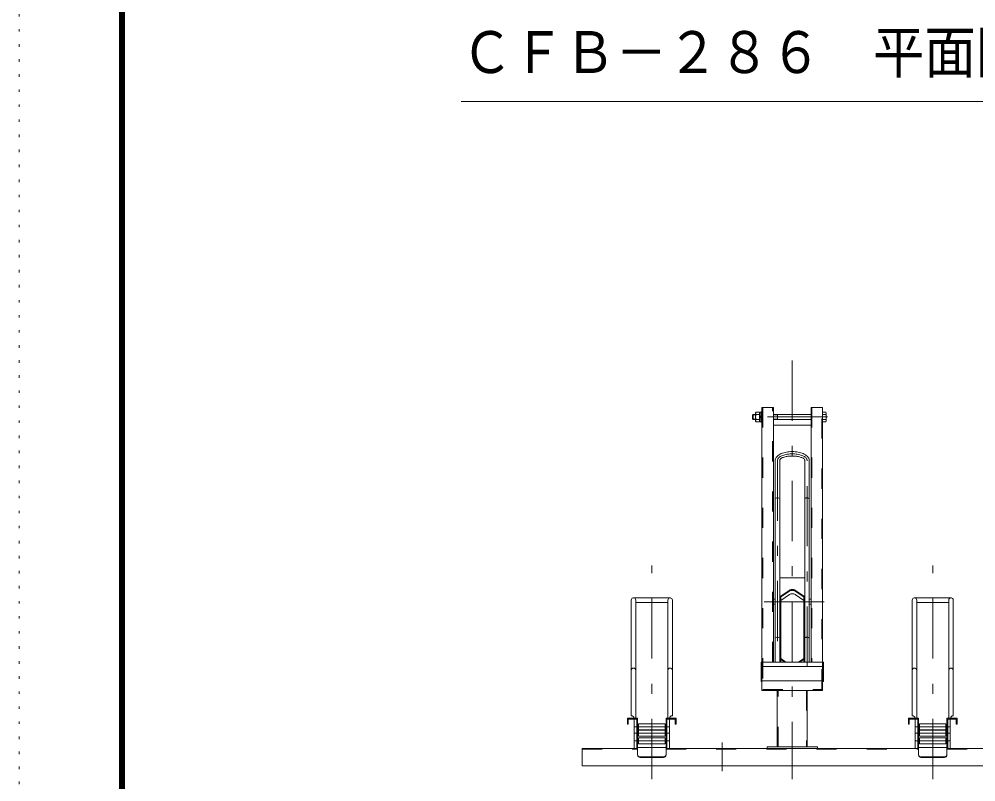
# Model space of a CAD drawing. Units: millimetres, scale not verified. Extents: x -5940 to 5940, y -4200 to 4200.
# Drawn here: x -5940 to -4033, y 155 to 1675 of the extents above; entities that cross this region are included whole.
import ezdxf
from ezdxf.enums import TextEntityAlignment as Align

# ---------------------------------------------------------------- set-up
doc = ezdxf.new("R2010")
doc.units = ezdxf.units.MM
doc.header["$LTSCALE"] = 10
for name, pattern in [('USER2', [10, 4, -6]), ('USER3', [24, 12, -5, 2, -5]), ('USER5', [3, 0.5, -2.5])]:
    doc.linetypes.add(name, pattern=pattern)
for name, color, linetype, lineweight in [('0-2_2-0BOLD', 7, 'Continuous', 18), ('0-3_2-1HIDDEN', 3, 'USER2', 18), ('0-4_2-2CENTER', 3, 'USER3', 18), ('0-5_2-4THIN', 4, 'Continuous', 18), ('0-6_2-5DIM', 3, 'Continuous', 18), ('0-8_F-F', 5, 'Continuous', 18), ('0-9_F-E_J_ADD', 5, 'USER5', 18)]:
    doc.layers.add(name, color=color, linetype=linetype, lineweight=lineweight)
doc.styles.add('ＭＳ ゴシック', font='')
doc.styles.get('ＭＳ ゴシック').set_extended_font_data('MS Gothic')

msp = doc.modelspace()

# ---------------------------------------------------------------- linework, layer by layer
at = {"layer": '0-2_2-0BOLD'}
for p, q in [((-4476.84, 886.95), (-4476.84, 876.95)), ((-4471.09, 886.86), (-4463.85, 886.86)), ((-4463.85, 891.15), (-4461.34, 891.15)), ((-4461.34, 884.45), (-4463.85, 881.95)), ((-4463.85, 879.45), (-4461.34, 881.95)), ((-4461.34, 892.45), (-4459.34, 892.45)), ((-4361.34, 886.95), (-4436.35, 886.95)), ((-4428.34, 886.95), (-4428.34, 876.95)), ((-4338.34, 886.86), (-4332.1, 886.86)), ((-4463.85, 877.05), (-4471.09, 877.05)), ((-4461.34, 872.75), (-4463.85, 872.75)), ((-4436.35, 876.95), (-4361.34, 876.95)), ((-4361.34, 865.78), (-4436.35, 865.78)), ((-4338.34, 877.05), (-4332.1, 877.05)), ((-4432.84, 795.18), (-4432.84, 393.41)), ((-4423.84, 393.41), (-4423.84, 795.18)), ((-4373.84, 795.18), (-4373.84, 393.41)), ((-4364.84, 393.41), (-4364.84, 795.18)), ((-4423.84, 561.13), (-4373.84, 561.13)), ((-4421.84, 523.12), (-4404.33, 534.62)), ((-4719.84, 286.38), (-4719.84, 516.88)), ((-4716.34, 521.38), (-4641.34, 521.38)), ((-4710.84, 516.88), (-4710.84, 281.38)), ((-4646.84, 281.38), (-4646.84, 516.88)), ((-4637.84, 516.88), (-4637.84, 286.38)), ((-4432.84, 518.57), (-4436.35, 518.57)), ((-4404.33, 527.84), (-4421.84, 516.35)), ((-4421.84, 523.12), (-4421.84, 393.41)), ((-4393.36, 527.84), (-4375.84, 516.35)), ((-4364.84, 518.57), (-4361.34, 518.57)), ((-4159.84, 286.38), (-4159.84, 516.88)), ((-4156.34, 521.38), (-4081.34, 521.38)), ((-4150.84, 516.88), (-4150.84, 281.38)), ((-4086.84, 281.38), (-4086.84, 516.88)), ((-4077.84, 516.88), (-4077.84, 286.38)), ((-4646.84, 512.38), (-4710.84, 512.38)), ((-4436.35, 508.57), (-4432.84, 508.57)), ((-4361.34, 508.57), (-4364.84, 508.57)), ((-4086.84, 512.38), (-4150.84, 512.38)), ((-4421.84, 400.51), (-4411.35, 393.41)), ((-4386.33, 393.41), (-4375.84, 400.51)), ((-4460.94, 384.2), (-4336.74, 384.2)), ((-4459.34, 354.52), (-4460.94, 354.52)), ((-4338.34, 355.86), (-4459.34, 355.86)), ((-4428.85, 224.58), (-4428.85, 336.82)), ((-4368.85, 336.82), (-4368.85, 224.58)), ((-4713.84, 221.38), (-4713.84, 279.78)), ((-4708.84, 279.78), (-4708.84, 221.38)), ((-4650.44, 281.38), (-4650.44, 208.15)), ((-4643.84, 221.38), (-4643.84, 279.78)), ((-4153.84, 279.78), (-4153.84, 221.38)), ((-4148.84, 221.38), (-4148.84, 279.78)), ((-4090.44, 281.38), (-4090.44, 208.15)), ((-4083.84, 221.38), (-4083.84, 279.78)), ((-4707.24, 266.38), (-4705.24, 266.38)), ((-4705.24, 262.38), (-4707.24, 262.38)), ((-4707.24, 253.38), (-4705.24, 253.38)), ((-4705.24, 249.38), (-4707.24, 249.38)), ((-4652.44, 266.38), (-4650.44, 266.38)), ((-4650.44, 262.38), (-4652.44, 262.38)), ((-4652.44, 253.38), (-4650.44, 253.38)), ((-4650.44, 249.38), (-4652.44, 249.38)), ((-4147.24, 266.38), (-4145.24, 266.38)), ((-4145.24, 262.38), (-4147.24, 262.38)), ((-4147.24, 253.38), (-4145.24, 253.38)), ((-4145.24, 249.38), (-4147.24, 249.38)), ((-4092.44, 266.38), (-4090.44, 266.38)), ((-4090.44, 262.38), (-4092.44, 262.38)), ((-4092.44, 253.38), (-4090.44, 253.38)), ((-4090.44, 249.38), (-4092.44, 249.38)), ((-4707.24, 231.38), (-4708.84, 231.38)), ((-4705.24, 238.38), (-4707.24, 238.38)), ((-4707.24, 234.38), (-4705.24, 234.38)), ((-4652.44, 238.38), (-4650.44, 238.38)), ((-4650.44, 234.38), (-4652.44, 234.38)), ((-4648.84, 231.38), (-4650.44, 231.38)), ((-4148.84, 231.38), (-4147.24, 231.38)), ((-4145.24, 238.38), (-4147.24, 238.38)), ((-4147.24, 234.38), (-4145.24, 234.38)), ((-4092.44, 238.38), (-4090.44, 238.38)), ((-4090.44, 234.38), (-4092.44, 234.38)), ((-4088.84, 231.38), (-4090.44, 231.38)), ((-4707.24, 222.98), (-4650.44, 222.98)), ((-4650.44, 221.38), (-4147.24, 221.38)), ((-4348.85, 224.58), (-4348.85, 221.38)), ((-4147.24, 222.98), (-4090.44, 222.98)), ((-4090.44, 221.38), (-3587.24, 221.38)), ((-4702.24, 204.27), (-4655.44, 204.27)), ((-4655.44, 203.14), (-4702.24, 203.14)), ((-4142.24, 204.27), (-4095.44, 204.27)), ((-4095.44, 203.14), (-4142.24, 203.14))]:
    msp.add_line(p, q, dxfattribs=at)
for points in [[(-4436.35, 393.41), (-4436.35, 900.9), (-4459.34, 900.9), (-4459.34, 393.41)], [(-4338.34, 393.41), (-4338.34, 900.9), (-4361.34, 900.9), (-4361.34, 393.41)], [(-4471.84, 876.95), (-4476.84, 876.95), (-4478.34, 878.45), (-4478.34, 885.45), (-4476.84, 886.95), (-4471.84, 886.95)], [(-4461.34, 892.45), (-4461.34, 871.45), (-4459.34, 871.45)], [(-4331.34, 873.45), (-4331.34, 890.45), (-4332.1, 891.77), (-4338.34, 891.77)], [(-4331.34, 873.45), (-4332.1, 872.14), (-4338.34, 872.14)], [(-4364.84, 795.18), (-4364.97, 796.73), (-4365.36, 798.27), (-4366, 799.79), (-4366.89, 801.28), (-4368.03, 802.71), (-4369.4, 804.09), (-4370.99, 805.41), (-4372.8, 806.64), (-4374.8, 807.79), (-4376.99, 808.84), (-4379.34, 809.79), (-4381.84, 810.63), (-4384.48, 811.34), (-4387.22, 811.94), (-4390.05, 812.41), (-4392.94, 812.75), (-4395.88, 812.95), (-4398.85, 813.02), (-4401.81, 812.95), (-4404.75, 812.75), (-4407.64, 812.41), (-4410.47, 811.94), (-4413.21, 811.34), (-4415.84, 810.63), (-4418.35, 809.79), (-4420.7, 808.84), (-4422.89, 807.79), (-4424.89, 806.64), (-4426.7, 805.41), (-4428.29, 804.09), (-4429.66, 802.71), (-4430.79, 801.28), (-4431.69, 799.79), (-4432.33, 798.27), (-4432.71, 796.73), (-4432.84, 795.18)], [(-4373.84, 795.18), (-4373.94, 795.95), (-4374.22, 796.71), (-4374.7, 797.46), (-4375.35, 798.2), (-4376.19, 798.91), (-4377.19, 799.59), (-4378.37, 800.24), (-4379.69, 800.86), (-4381.17, 801.43), (-4382.77, 801.95), (-4384.51, 802.42), (-4386.34, 802.83), (-4388.28, 803.19), (-4390.29, 803.48), (-4392.37, 803.72), (-4394.5, 803.88), (-4396.67, 803.98), (-4398.85, 804.02), (-4401.02, 803.98), (-4403.19, 803.88), (-4405.31, 803.72), (-4407.39, 803.48), (-4409.41, 803.19), (-4411.34, 802.83), (-4413.18, 802.42), (-4414.91, 801.95), (-4416.52, 801.43), (-4418, 800.86), (-4419.32, 800.24), (-4420.49, 799.59), (-4421.5, 798.91), (-4422.34, 798.2), (-4422.99, 797.46), (-4423.46, 796.71), (-4423.75, 795.95), (-4423.84, 795.18)], [(-4375.84, 393.41), (-4375.84, 523.12), (-4393.36, 534.62)], [(-4460.94, 354.52), (-4460.94, 393.41), (-4336.74, 393.41), (-4336.74, 354.52), (-4338.34, 354.52)], [(-4338.34, 336.82), (-4459.34, 336.82), (-4459.34, 360.25), (-4460.94, 360.25)], [(-4338.34, 336.82), (-4338.34, 360.25), (-4336.74, 360.25)], [(-4708.84, 279.78), (-4725.64, 279.78), (-4725.64, 269.38), (-4727.24, 269.38), (-4727.24, 281.38), (-4707.24, 281.38), (-4707.24, 208.15)], [(-4650.44, 281.38), (-4630.44, 281.38), (-4630.44, 269.38), (-4632.04, 269.38), (-4632.04, 279.78)], [(-4632.04, 279.78), (-4648.84, 279.78), (-4648.84, 221.38)], [(-4148.84, 279.78), (-4165.64, 279.78), (-4165.64, 269.38), (-4167.24, 269.38), (-4167.24, 281.38), (-4147.24, 281.38), (-4147.24, 208.15)], [(-4090.44, 281.38), (-4070.44, 281.38), (-4070.44, 269.38), (-4072.04, 269.38), (-4072.04, 279.78)], [(-4072.04, 279.78), (-4088.84, 279.78), (-4088.84, 221.38)], [(-3139.85, 186.38), (-4817.84, 186.38), (-4817.84, 221.38), (-4707.24, 221.38)], [(-4348.85, 224.58), (-4448.85, 224.58), (-4448.85, 221.38)]]:
    msp.add_lwpolyline(points, dxfattribs=at)
for points in [[(-4463.85, 872.14), (-4471.09, 872.14), (-4471.84, 873.45), (-4471.84, 890.45), (-4471.09, 891.77), (-4463.85, 891.77)], [(-4705.24, 258.38), (-4705.24, 270.38), (-4652.44, 270.38), (-4652.44, 258.38)], [(-4145.24, 258.38), (-4092.44, 258.38), (-4092.44, 270.38), (-4145.24, 270.38)], [(-4705.24, 245.38), (-4652.44, 245.38), (-4652.44, 257.38), (-4705.24, 257.38)], [(-4145.24, 245.38), (-4092.44, 245.38), (-4092.44, 257.38), (-4145.24, 257.38)], [(-4705.24, 230.38), (-4652.44, 230.38), (-4652.44, 242.38), (-4705.24, 242.38)], [(-4145.24, 242.38), (-4092.44, 242.38), (-4092.44, 230.38), (-4145.24, 230.38)]]:
    msp.add_lwpolyline(points, close=True, dxfattribs=at)
for centre, radius, start, end in [((-4467.5, 889.31), 4.34, 154.38425, 214.38425), ((-4455.6, 881.95), 16.24, 162.41203, 197.58795), ((-4347.59, 881.95), 16.24, 342.41205, 17.58795), ((-4335.69, 889.31), 4.34, 325.61575, 25.61574), ((-4467.5, 874.59), 4.34, 145.61574, 205.61574), ((-4335.69, 874.59), 4.34, 334.38426, 34.38425), ((-4428.34, 716.41), 4.72, 17.69286, 162.30713), ((-4369.34, 716.41), 4.72, 17.69286, 162.30713), ((-4398.85, 526.26), 10, 56.72707, 123.27292), ((-4715.34, 516.88), 4.5, 0, 180), ((-4642.34, 516.88), 4.5, 0, 180), ((-4398.85, 519.48), 10, 56.72707, 123.27292), ((-4155.34, 516.88), 4.5, 0, 180), ((-4082.34, 516.88), 4.5, 0, 180), ((-4428.34, 438.61), 4.72, 17.69286, 162.30713), ((-4369.34, 438.61), 4.72, 17.69286, 162.30713), ((-4715.34, 376.88), 4.5, 0, 180), ((-4642.34, 376.88), 4.5, 0, 180), ((-4155.34, 376.88), 4.5, 0, 180), ((-4082.34, 376.88), 4.5, 0, 180), ((-4719.84, 280.38), 6, 9.59406, 90), ((-4637.84, 280.38), 6, 90, 170.40593), ((-4159.84, 280.38), 6, 9.59406, 90), ((-4077.84, 280.38), 6, 90, 170.40593), ((-4702.24, 209.27), 5, 180, 270), ((-4702.24, 208.15), 5, 180, 270), ((-4655.44, 209.27), 5, 270, 0), ((-4655.44, 208.15), 5, 270, 0), ((-4142.24, 209.27), 5, 180, 270), ((-4142.24, 208.15), 5, 180, 270), ((-4095.44, 209.27), 5, 270, 0), ((-4095.44, 208.15), 5, 270, 0)]:
    msp.add_arc(centre, radius, start, end, dxfattribs=at)
at = {"layer": '0-3_2-1HIDDEN'}
for p, q in [((-4437.94, 393.41), (-4437.94, 900.9)), ((-4359.74, 900.9), (-4359.74, 393.41)), ((-4423.23, 512.85), (-4421.84, 512.05)), ((-4375.84, 512.05), (-4374.46, 512.85)), ((-4423.23, 399.71), (-4421.84, 400.51)), ((-4374.46, 399.71), (-4375.84, 400.51)), ((-4459.34, 360.25), (-4459.34, 393.41)), ((-4423.23, 399.71), (-4414.07, 393.41)), ((-4374.46, 399.71), (-4383.62, 393.41)), ((-4338.34, 393.41), (-4338.34, 360.25)), ((-4427.25, 224.58), (-4427.25, 336.82)), ((-4370.45, 336.82), (-4370.45, 224.58)), ((-4817.84, 219.78), (-4707.24, 219.78)), ((-4650.44, 219.78), (-4147.24, 219.78)), ((-4090.44, 219.78), (-3587.24, 219.78))]:
    msp.add_line(p, q, dxfattribs=at)
for points in [[(-4457.74, 900.9), (-4457.74, 338.97), (-4339.94, 338.97), (-4339.94, 900.9)], [(-4421.84, 523.12), (-4423.23, 523.92), (-4405.28, 535.9)], [(-4392.4, 535.9), (-4374.46, 523.92), (-4375.84, 523.12)]]:
    msp.add_lwpolyline(points, dxfattribs=at)
msp.add_arc((-4398.85, 526.26), 11.6, 56.27408, 123.72591, dxfattribs=at)
at = {"layer": '0-4_2-2CENTER'}
for p, q in [((-4398.85, 994.33), (-4398.85, 160.25)), ((-4328.35, 881.95), (-4479.34, 881.95)), ((-4428.34, 795.18), (-4428.34, 384.2)), ((-4369.34, 384.2), (-4369.34, 795.18)), ((-4678.85, 160.25), (-4678.85, 585.77)), ((-4118.84, 160.25), (-4118.84, 585.77)), ((-4335.03, 513.57), (-4462.66, 513.57)), ((-4713.84, 264.38), (-4643.84, 264.38)), ((-4643.84, 251.38), (-4713.84, 251.38)), ((-4153.84, 264.38), (-4083.84, 264.38)), ((-4083.84, 251.38), (-4153.84, 251.38)), ((-4713.84, 236.38), (-4643.84, 236.38)), ((-4538.84, 232.84), (-4538.84, 176.17)), ((-4153.84, 236.38), (-4083.84, 236.38))]:
    msp.add_line(p, q, dxfattribs=at)
msp.add_lwpolyline([(-4369.34, 795.18), (-4369.46, 796.34), (-4369.79, 797.49), (-4370.35, 798.63), (-4371.12, 799.74), (-4372.11, 800.81), (-4373.3, 801.84), (-4374.68, 802.83), (-4376.25, 803.75), (-4377.99, 804.61), (-4379.88, 805.39), (-4381.92, 806.1), (-4384.09, 806.73), (-4386.38, 807.26), (-4388.75, 807.71), (-4391.21, 808.06), (-4393.72, 808.31), (-4396.27, 808.46), (-4398.85, 808.52), (-4401.41, 808.46), (-4403.97, 808.31), (-4406.48, 808.06), (-4408.93, 807.71), (-4411.31, 807.26), (-4413.59, 806.73), (-4415.77, 806.1), (-4417.81, 805.39), (-4419.7, 804.61), (-4421.44, 803.75), (-4423.01, 802.83), (-4424.39, 801.84), (-4425.58, 800.81), (-4426.56, 799.74), (-4427.34, 798.63), (-4427.9, 797.49), (-4428.23, 796.34), (-4428.34, 795.18)], dxfattribs=at)
at = {"layer": '0-5_2-4THIN'}
for p, q in [((-4477.66, 886.14), (-4471.84, 886.14)), ((-4471.84, 877.76), (-4477.66, 877.76)), ((-4428.34, 886.14), (-4436.35, 886.14)), ((-4436.35, 877.76), (-4428.34, 877.76))]:
    msp.add_line(p, q, dxfattribs=at)
at = {"layer": '0-6_2-5DIM'}
msp.add_line((-2898.85, 1511), (-5058.85, 1511), dxfattribs=at)
at = {"layer": '0-8_F-F'}
for points in [[(5740, -4000), (-5740, -4000), (-5740, 4040), (5740, 4040)], [(5739, -3999), (-5739, -3999), (-5739, 4039), (5739, 4039)], [(5738, -3998), (5738, 4038), (-5738, 4038), (-5738, -3998)], [(5737, -3997), (-5737, -3997), (-5737, 4037), (5737, 4037)], [(5736, -3996), (5736, 4036), (-5736, 4036), (-5736, -3996)], [(5735, -3995), (-5735, -3995), (-5735, 4035), (5735, 4035)], [(5734, -3994), (5734, 4034), (-5734, 4034), (-5734, -3994)], [(5733, -3993), (-5733, -3993), (-5733, 4033), (5733, 4033)], [(5732, -3992), (-5732, -3992), (-5732, 4032), (5732, 4032)], [(5731, -3991), (-5731, -3991), (-5731, 4031), (5731, 4031)], [(5730, -3990), (5730, 4030), (-5730, 4030), (-5730, -3990)]]:
    msp.add_lwpolyline(points, close=True, dxfattribs=at)
at = {"layer": '0-9_F-E_J_ADD'}
msp.add_lwpolyline([(5940, -4200), (-5940, -4200), (-5940, 4200), (5940, 4200)], close=True, dxfattribs=at)

# ---------------------------------------------------------------- texts
at = {"layer": '0-6_2-5DIM', "color": 7, "style": 'ＭＳ ゴシック', "width": 0.9}
msp.add_text('ＣＦＢ－２８６\u3000平面図\u3000Ｓ＝１／２０', height=83.58, dxfattribs=at).set_placement((-5058.85, 1542.4), align=Align.BOTTOM_LEFT)

doc.saveas('drawing.dxf')
